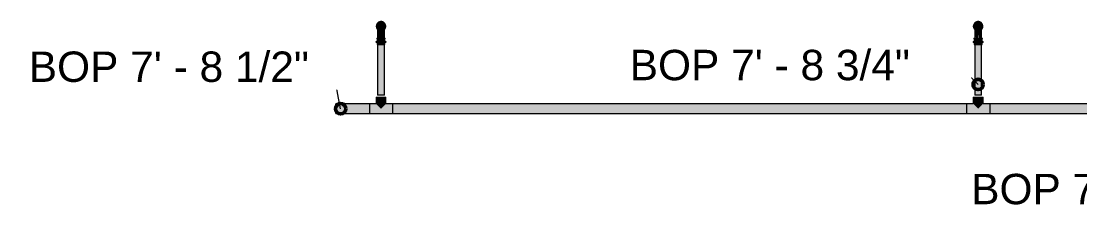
# Model space of a CAD drawing. Header units: inches. Extents: x -3385 to 41, y 7 to 1342.
# Drawn here: x -3381.7 to -3176.1, y 287.7 to 324.7 of the extents above; entities that cross this region are included whole.
import ezdxf

# ---------------------------------------------------------------- set-up
doc = ezdxf.new("R2010")
doc.units = ezdxf.units.IN
doc.header["$MEASUREMENT"] = 0
for name, color, linetype, lineweight in [('G-ANNO-DIMS', 111, 'Continuous', 9), ('P-PIPE', 3, 'Continuous', 9), ('P-PIPE-CNTR', 3, 'Continuous', 9)]:
    doc.layers.add(name, color=color, linetype=linetype, lineweight=lineweight)
doc.styles.add('Arial', font='arial.ttf', dxfattribs={"height": 5.901198})

# ---------------------------------------------------------------- blocks, each defined once
blk = doc.blocks.new('Victaulic-VicPress316-Elbow 90-45deg Style P568_P571 - Standard-V36-LOWER PARKING')
at = {"layer": 'P-PIPE'}
for points in [[(-3196.48, 323.12), (-3196.48, 323.37), (-3196.5, 323.41), (-3196.56, 323.63), (-3196.58, 323.74), (-3196.49, 324.09), (-3196.36, 324.28), (-3196.17, 324.41), (-3196.11, 324.44), (-3195.93, 324.48), (-3195.85, 324.49), (-3195.82, 324.51), (-3195.82, 324.65), (-3195.98, 324.64), (-3196.15, 324.59), (-3196.44, 324.41), (-3196.57, 324.26), (-3196.67, 324.08), (-3196.68, 323.92), (-3196.73, 323.74), (-3196.71, 323.58), (-3196.67, 323.41), (-3196.57, 323.23)], [(-3196.48, 323.37), (-3196.46, 323.86), (-3196.41, 324.02), (-3196.34, 324.14), (-3196.26, 324.22), (-3196.21, 324.27), (-3196.11, 324.33), (-3195.97, 324.38), (-3195.93, 324.39), (-3195.82, 324.4), (-3195.82, 324.51), (-3195.86, 324.49), (-3195.98, 324.48), (-3196.17, 324.41), (-3196.36, 324.28), (-3196.49, 324.09), (-3196.54, 323.96), (-3196.58, 323.74), (-3196.54, 323.52), (-3196.49, 323.39)], [(-3195.93, 322.35), (-3195.82, 322.35), (-3195.82, 324.4), (-3195.93, 324.39), (-3196.04, 324.36), (-3196.21, 324.27), (-3196.24, 324.25), (-3196.32, 324.17), (-3196.39, 324.07), (-3196.45, 323.91), (-3196.47, 323.86), (-3196.48, 323.42), (-3196.47, 322.35), (-3196.04, 322.35)], [(-3195.16, 323.12), (-3195.06, 323.23), (-3194.97, 323.41), (-3194.96, 323.56), (-3194.91, 323.74), (-3194.92, 323.9), (-3194.97, 324.08), (-3195.06, 324.26), (-3195.2, 324.41), (-3195.49, 324.59), (-3195.82, 324.58), (-3195.82, 324.51), (-3195.77, 324.49), (-3195.64, 324.48), (-3195.45, 324.4), (-3195.28, 324.28), (-3195.14, 324.08), (-3195.07, 323.86), (-3195.05, 323.74), (-3195.16, 323.28), (-3195.16, 323.13)], [(-3195.16, 323.37), (-3195.14, 323.39), (-3195.1, 323.52), (-3195.05, 323.74), (-3195.1, 323.97), (-3195.14, 324.09), (-3195.31, 324.31), (-3195.46, 324.41), (-3195.5, 324.43), (-3195.65, 324.48), (-3195.78, 324.49), (-3195.82, 324.49), (-3195.82, 324.4), (-3195.66, 324.38), (-3195.52, 324.33), (-3195.46, 324.29), (-3195.35, 324.2), (-3195.28, 324.11), (-3195.22, 324.02), (-3195.18, 323.89), (-3195.17, 323.86), (-3195.16, 323.4)], [(-3195.2, 322.35), (-3195.16, 322.35), (-3195.17, 323.86), (-3195.2, 323.97), (-3195.25, 324.07), (-3195.31, 324.17), (-3195.39, 324.25), (-3195.49, 324.31), (-3195.59, 324.36), (-3195.7, 324.39), (-3195.82, 324.39), (-3195.82, 322.35), (-3195.25, 322.35)], [(-3195.95, 320.56), (-3195.82, 320.56), (-3195.82, 320.85), (-3196.58, 320.85), (-3196.68, 320.8), (-3196.73, 320.71), (-3196.67, 320.61), (-3196.58, 320.56), (-3195.95, 320.56)], [(-3196.47, 320.85), (-3195.82, 320.85), (-3195.82, 321.3), (-3196.58, 321.3), (-3196.57, 320.85), (-3196.53, 320.85)], [(-3196.06, 321.3), (-3195.82, 321.3), (-3195.83, 321.52), (-3195.99, 321.49), (-3196.17, 321.5), (-3196.25, 321.5), (-3196.29, 321.52), (-3196.41, 321.49), (-3196.46, 321.5), (-3196.48, 321.52), (-3196.54, 321.44), (-3196.57, 321.37), (-3196.57, 321.3), (-3196.09, 321.3)], [(-3196.45, 321.49), (-3196.33, 321.51), (-3196.28, 321.52), (-3196.25, 321.5), (-3196.05, 321.5), (-3195.98, 321.49), (-3195.82, 321.52), (-3195.82, 322.35), (-3196.48, 322.35), (-3196.46, 321.5), (-3196.45, 321.49)], [(-3195.24, 321.49), (-3195.17, 321.5), (-3195.16, 321.52), (-3195.17, 322.35), (-3195.82, 322.35), (-3195.8, 321.52), (-3195.64, 321.49), (-3195.46, 321.5), (-3195.39, 321.5), (-3195.34, 321.52), (-3195.25, 321.49)], [(-3195.62, 321.3), (-3195.05, 321.3), (-3195.06, 321.38), (-3195.16, 321.52), (-3195.2, 321.49), (-3195.29, 321.5), (-3195.36, 321.52), (-3195.39, 321.5), (-3195.59, 321.5), (-3195.7, 321.5), (-3195.82, 321.52), (-3195.82, 321.3), (-3195.65, 321.3)], [(-3195.16, 320.85), (-3195.05, 320.85), (-3195.06, 321.3), (-3195.82, 321.3), (-3195.82, 320.85), (-3195.19, 320.85)], [(-3195.35, 320.56), (-3195.05, 320.56), (-3194.95, 320.61), (-3194.91, 320.71), (-3194.97, 320.81), (-3195.05, 320.85), (-3195.82, 320.85), (-3195.82, 320.56), (-3195.37, 320.56)], [(-3196.29, 320.22), (-3195.82, 320.22), (-3195.82, 320.56), (-3196.58, 320.56), (-3196.58, 320.22), (-3196.36, 320.22)], [(-3195.28, 320.22), (-3195.05, 320.22), (-3195.06, 320.56), (-3195.82, 320.56), (-3195.82, 320.22), (-3195.37, 320.22)]]:
    blk.add_hatch(color=256, dxfattribs=at).paths.add_polyline_path(points, flags=0)
for p, q in [((-3196.58, 321.3), (-3196.58, 320.85)), ((-3195.82, 320.85), (-3196.58, 320.85)), ((-3196.48, 322.35), (-3196.48, 321.46)), ((-3195.05, 320.85), (-3195.82, 320.85)), ((-3195.16, 321.46), (-3195.16, 322.35)), ((-3195.05, 320.85), (-3195.05, 321.3)), ((-3196.58, 320.56), (-3196.58, 320.22)), ((-3195.82, 320.56), (-3196.58, 320.56)), ((-3196.58, 320.22), (-3195.82, 320.22)), ((-3195.05, 320.56), (-3195.82, 320.56)), ((-3195.82, 320.22), (-3195.05, 320.22)), ((-3195.05, 320.22), (-3195.05, 320.56))]:
    blk.add_line(p, q, dxfattribs=at)
at = {"layer": 'P-PIPE', "flags": 128}
for points in [[(-3195.82, 324.65), (-3195.85, 324.65), (-3195.89, 324.65), (-3195.93, 324.65), (-3195.96, 324.64), (-3196, 324.64), (-3196.03, 324.63), (-3196.07, 324.62), (-3196.1, 324.61), (-3196.14, 324.6), (-3196.17, 324.58), (-3196.21, 324.57), (-3196.24, 324.55), (-3196.27, 324.53), (-3196.3, 324.52), (-3196.33, 324.5), (-3196.36, 324.47), (-3196.39, 324.45), (-3196.42, 324.43), (-3196.45, 324.4), (-3196.47, 324.38), (-3196.5, 324.35), (-3196.52, 324.32), (-3196.54, 324.3), (-3196.56, 324.27), (-3196.58, 324.24), (-3196.6, 324.2), (-3196.62, 324.17), (-3196.64, 324.14), (-3196.65, 324.11), (-3196.67, 324.07), (-3196.68, 324.04), (-3196.69, 324), (-3196.7, 323.97), (-3196.71, 323.93), (-3196.72, 323.9), (-3196.72, 323.86), (-3196.73, 323.83), (-3196.73, 323.79), (-3196.73, 323.75), (-3196.73, 323.72), (-3196.73, 323.68), (-3196.72, 323.64), (-3196.72, 323.61), (-3196.71, 323.57), (-3196.71, 323.54), (-3196.7, 323.5), (-3196.69, 323.47), (-3196.67, 323.43), (-3196.66, 323.4), (-3196.65, 323.36), (-3196.63, 323.33), (-3196.61, 323.3), (-3196.6, 323.27), (-3196.58, 323.24), (-3196.55, 323.21), (-3196.53, 323.18), (-3196.51, 323.15), (-3196.49, 323.12)], [(-3195.82, 324.51), (-3195.85, 324.51), (-3195.88, 324.51), (-3195.91, 324.5), (-3195.94, 324.5), (-3195.97, 324.49), (-3196, 324.49), (-3196.03, 324.48), (-3196.06, 324.47), (-3196.09, 324.46), (-3196.12, 324.45), (-3196.14, 324.44), (-3196.17, 324.42), (-3196.2, 324.41), (-3196.22, 324.39), (-3196.25, 324.38), (-3196.28, 324.36), (-3196.3, 324.34), (-3196.32, 324.32), (-3196.35, 324.3), (-3196.37, 324.28), (-3196.39, 324.25), (-3196.41, 324.23), (-3196.43, 324.21), (-3196.45, 324.18), (-3196.46, 324.16), (-3196.48, 324.13), (-3196.49, 324.1), (-3196.51, 324.08), (-3196.52, 324.05), (-3196.53, 324.02), (-3196.54, 323.99), (-3196.55, 323.96), (-3196.56, 323.93), (-3196.57, 323.9), (-3196.57, 323.87), (-3196.58, 323.84), (-3196.58, 323.81), (-3196.58, 323.78), (-3196.58, 323.75), (-3196.58, 323.72), (-3196.58, 323.69), (-3196.58, 323.66), (-3196.58, 323.63), (-3196.57, 323.6), (-3196.56, 323.57), (-3196.56, 323.54), (-3196.55, 323.51), (-3196.54, 323.48), (-3196.53, 323.45), (-3196.51, 323.42), (-3196.5, 323.4), (-3196.49, 323.37), (-3196.48, 323.35)], [(-3196.48, 323.74), (-3196.48, 323.74), (-3196.48, 323.74), (-3196.48, 323.73), (-3196.48, 323.73), (-3196.48, 323.72), (-3196.48, 323.7), (-3196.48, 323.69), (-3196.48, 323.67), (-3196.48, 323.65), (-3196.48, 323.63), (-3196.48, 323.61), (-3196.48, 323.59), (-3196.48, 323.56), (-3196.48, 323.53), (-3196.48, 323.5), (-3196.48, 323.47), (-3196.48, 323.43), (-3196.48, 323.4), (-3196.48, 323.36), (-3196.48, 323.32), (-3196.48, 323.28), (-3196.48, 323.24), (-3196.48, 323.19), (-3196.48, 323.15), (-3196.48, 323.1), (-3196.48, 323.05), (-3196.48, 323.01), (-3196.48, 322.96), (-3196.48, 322.91), (-3196.48, 322.85), (-3196.48, 322.8), (-3196.48, 322.75), (-3196.48, 322.7), (-3196.48, 322.64), (-3196.48, 322.59), (-3196.48, 322.53), (-3196.48, 322.48), (-3196.48, 322.42), (-3196.48, 322.36), (-3196.48, 322.35)], [(-3195.16, 323.11), (-3195.14, 323.13), (-3195.11, 323.16), (-3195.09, 323.19), (-3195.07, 323.22), (-3195.05, 323.25), (-3195.03, 323.28), (-3195.01, 323.31), (-3195, 323.35), (-3194.98, 323.38), (-3194.97, 323.41), (-3194.96, 323.45), (-3194.94, 323.48), (-3194.93, 323.52), (-3194.93, 323.55), (-3194.92, 323.59), (-3194.91, 323.62), (-3194.91, 323.66), (-3194.91, 323.7), (-3194.91, 323.73), (-3194.91, 323.77), (-3194.91, 323.81), (-3194.91, 323.84), (-3194.92, 323.88), (-3194.92, 323.91), (-3194.93, 323.95), (-3194.94, 323.99), (-3194.95, 324.02), (-3194.96, 324.05), (-3194.97, 324.09), (-3194.99, 324.12), (-3195, 324.16), (-3195.02, 324.19), (-3195.04, 324.22), (-3195.06, 324.25), (-3195.08, 324.28), (-3195.1, 324.31), (-3195.13, 324.34), (-3195.15, 324.36), (-3195.18, 324.39), (-3195.2, 324.42), (-3195.23, 324.44), (-3195.26, 324.46), (-3195.29, 324.48), (-3195.32, 324.5), (-3195.35, 324.52), (-3195.38, 324.54), (-3195.41, 324.56), (-3195.44, 324.57), (-3195.48, 324.59), (-3195.51, 324.6), (-3195.55, 324.61), (-3195.58, 324.62), (-3195.62, 324.63), (-3195.65, 324.64), (-3195.69, 324.65), (-3195.73, 324.65), (-3195.76, 324.65), (-3195.8, 324.65), (-3195.82, 324.65)], [(-3195.16, 323.35), (-3195.14, 323.38), (-3195.13, 323.41), (-3195.11, 323.44), (-3195.1, 323.47), (-3195.09, 323.49), (-3195.08, 323.52), (-3195.08, 323.55), (-3195.07, 323.58), (-3195.06, 323.61), (-3195.06, 323.64), (-3195.05, 323.67), (-3195.05, 323.7), (-3195.05, 323.73), (-3195.05, 323.77), (-3195.05, 323.8), (-3195.06, 323.83), (-3195.06, 323.86), (-3195.06, 323.89), (-3195.07, 323.92), (-3195.08, 323.95), (-3195.09, 323.98), (-3195.1, 324.01), (-3195.11, 324.03), (-3195.12, 324.06), (-3195.13, 324.09), (-3195.15, 324.12), (-3195.16, 324.14), (-3195.18, 324.17), (-3195.2, 324.19), (-3195.22, 324.22), (-3195.24, 324.24), (-3195.26, 324.26), (-3195.28, 324.29), (-3195.3, 324.31), (-3195.32, 324.33), (-3195.35, 324.35), (-3195.37, 324.37), (-3195.4, 324.38), (-3195.42, 324.4), (-3195.45, 324.41), (-3195.48, 324.43), (-3195.5, 324.44), (-3195.53, 324.45), (-3195.56, 324.47), (-3195.59, 324.47), (-3195.62, 324.48), (-3195.65, 324.49), (-3195.68, 324.5), (-3195.71, 324.5), (-3195.74, 324.51), (-3195.77, 324.51), (-3195.8, 324.51), (-3195.82, 324.51)], [(-3195.16, 322.35), (-3195.16, 322.41), (-3195.16, 322.46), (-3195.16, 322.52), (-3195.16, 322.57), (-3195.16, 322.63), (-3195.16, 322.68), (-3195.16, 322.73), (-3195.16, 322.79), (-3195.16, 322.84), (-3195.16, 322.89), (-3195.16, 322.94), (-3195.16, 322.99), (-3195.16, 323.04), (-3195.16, 323.09), (-3195.16, 323.14), (-3195.16, 323.18), (-3195.16, 323.23), (-3195.16, 323.27), (-3195.16, 323.31), (-3195.16, 323.35), (-3195.16, 323.39), (-3195.16, 323.42), (-3195.16, 323.46), (-3195.16, 323.49), (-3195.16, 323.52), (-3195.16, 323.55), (-3195.16, 323.58), (-3195.16, 323.6), (-3195.16, 323.63), (-3195.16, 323.65), (-3195.16, 323.67), (-3195.16, 323.68), (-3195.16, 323.7), (-3195.16, 323.71), (-3195.16, 323.72), (-3195.16, 323.73), (-3195.16, 323.74), (-3195.16, 323.74), (-3195.16, 323.74), (-3195.16, 323.74)], [(-3196.58, 320.56), (-3196.59, 320.56), (-3196.6, 320.56), (-3196.6, 320.56), (-3196.61, 320.56), (-3196.61, 320.56), (-3196.62, 320.57), (-3196.62, 320.57), (-3196.63, 320.57), (-3196.64, 320.57), (-3196.64, 320.57), (-3196.65, 320.58), (-3196.65, 320.58), (-3196.66, 320.58), (-3196.66, 320.58), (-3196.67, 320.59), (-3196.67, 320.59), (-3196.68, 320.59), (-3196.68, 320.6), (-3196.68, 320.6), (-3196.69, 320.61), (-3196.69, 320.61), (-3196.7, 320.61), (-3196.7, 320.62), (-3196.7, 320.62), (-3196.71, 320.63), (-3196.71, 320.63), (-3196.71, 320.64), (-3196.72, 320.64), (-3196.72, 320.65), (-3196.72, 320.65), (-3196.72, 320.66), (-3196.72, 320.67), (-3196.73, 320.67), (-3196.73, 320.68), (-3196.73, 320.68), (-3196.73, 320.69), (-3196.73, 320.69), (-3196.73, 320.7), (-3196.73, 320.71), (-3196.73, 320.71), (-3196.73, 320.72), (-3196.73, 320.72), (-3196.73, 320.73), (-3196.73, 320.73), (-3196.73, 320.74), (-3196.72, 320.75), (-3196.72, 320.75), (-3196.72, 320.76), (-3196.72, 320.76), (-3196.72, 320.77), (-3196.71, 320.77), (-3196.71, 320.78), (-3196.71, 320.78), (-3196.71, 320.79), (-3196.7, 320.79), (-3196.7, 320.8), (-3196.69, 320.8), (-3196.69, 320.81), (-3196.69, 320.81), (-3196.68, 320.81), (-3196.68, 320.82), (-3196.67, 320.82), (-3196.67, 320.83), (-3196.66, 320.83), (-3196.66, 320.83), (-3196.65, 320.83), (-3196.65, 320.84), (-3196.64, 320.84), (-3196.64, 320.84), (-3196.63, 320.84), (-3196.63, 320.85), (-3196.62, 320.85), (-3196.62, 320.85), (-3196.61, 320.85), (-3196.6, 320.85), (-3196.6, 320.85), (-3196.59, 320.85), (-3196.59, 320.85), (-3196.58, 320.85)], [(-3196.58, 321.3), (-3196.58, 321.31), (-3196.58, 321.33), (-3196.58, 321.34), (-3196.58, 321.35), (-3196.58, 321.36), (-3196.58, 321.37), (-3196.57, 321.38), (-3196.57, 321.39), (-3196.57, 321.4), (-3196.56, 321.41), (-3196.56, 321.42), (-3196.55, 321.43), (-3196.55, 321.44), (-3196.54, 321.45), (-3196.54, 321.46), (-3196.53, 321.47), (-3196.52, 321.48), (-3196.52, 321.48), (-3196.51, 321.49), (-3196.5, 321.5), (-3196.49, 321.51), (-3196.49, 321.51), (-3196.48, 321.52), (-3196.48, 321.52)], [(-3195.82, 320.85), (-3195.85, 320.85), (-3195.88, 320.85), (-3195.91, 320.85), (-3195.94, 320.85), (-3195.97, 320.85), (-3196, 320.85), (-3196.03, 320.85), (-3196.06, 320.85), (-3196.09, 320.85), (-3196.12, 320.85), (-3196.14, 320.85), (-3196.17, 320.85), (-3196.2, 320.85), (-3196.22, 320.85), (-3196.25, 320.85), (-3196.28, 320.85), (-3196.3, 320.85), (-3196.32, 320.85), (-3196.35, 320.85), (-3196.37, 320.85), (-3196.39, 320.85), (-3196.41, 320.85), (-3196.43, 320.85), (-3196.45, 320.85), (-3196.46, 320.85), (-3196.48, 320.85), (-3196.49, 320.85), (-3196.51, 320.85), (-3196.52, 320.85), (-3196.53, 320.85), (-3196.54, 320.85), (-3196.55, 320.85), (-3196.56, 320.85), (-3196.57, 320.85), (-3196.57, 320.85), (-3196.58, 320.85), (-3196.58, 320.85), (-3196.58, 320.85), (-3196.58, 320.85), (-3196.58, 320.85)], [(-3196.58, 320.85), (-3196.58, 320.85), (-3196.58, 320.85), (-3196.58, 320.85), (-3196.57, 320.85), (-3196.57, 320.85), (-3196.56, 320.85), (-3196.55, 320.85), (-3196.55, 320.85)], [(-3195.05, 320.85), (-3195.05, 320.85), (-3195.05, 320.85), (-3195.06, 320.85), (-3195.06, 320.85), (-3195.07, 320.85), (-3195.07, 320.85), (-3195.08, 320.85), (-3195.09, 320.85), (-3195.1, 320.85), (-3195.11, 320.85), (-3195.12, 320.85), (-3195.14, 320.85), (-3195.15, 320.85), (-3195.17, 320.85), (-3195.18, 320.85), (-3195.2, 320.85), (-3195.22, 320.85), (-3195.24, 320.85), (-3195.26, 320.85), (-3195.28, 320.85), (-3195.31, 320.85), (-3195.33, 320.85), (-3195.35, 320.85), (-3195.38, 320.85), (-3195.4, 320.85), (-3195.43, 320.85), (-3195.46, 320.85), (-3195.48, 320.85), (-3195.51, 320.85), (-3195.54, 320.85), (-3195.57, 320.85), (-3195.6, 320.85), (-3195.63, 320.85), (-3195.66, 320.85), (-3195.69, 320.85), (-3195.72, 320.85), (-3195.75, 320.85), (-3195.78, 320.85), (-3195.81, 320.85), (-3195.82, 320.85)], [(-3195.16, 321.52), (-3195.15, 321.52), (-3195.14, 321.51), (-3195.14, 321.5), (-3195.13, 321.49), (-3195.12, 321.48), (-3195.11, 321.48), (-3195.11, 321.47), (-3195.1, 321.46), (-3195.09, 321.45), (-3195.09, 321.44), (-3195.08, 321.43), (-3195.08, 321.42), (-3195.07, 321.41), (-3195.07, 321.4), (-3195.07, 321.39), (-3195.06, 321.38), (-3195.06, 321.37), (-3195.06, 321.36), (-3195.05, 321.35), (-3195.05, 321.34), (-3195.05, 321.33), (-3195.05, 321.32), (-3195.05, 321.31), (-3195.05, 321.3)], [(-3195.09, 320.85), (-3195.08, 320.85), (-3195.08, 320.85), (-3195.07, 320.85), (-3195.06, 320.85), (-3195.06, 320.85), (-3195.05, 320.85), (-3195.05, 320.85), (-3195.05, 320.85), (-3195.05, 320.85)], [(-3195.05, 320.85), (-3195.05, 320.85), (-3195.04, 320.85), (-3195.03, 320.85), (-3195.03, 320.85), (-3195.02, 320.85), (-3195.02, 320.85), (-3195.01, 320.85), (-3195.01, 320.84), (-3195, 320.84), (-3194.99, 320.84), (-3194.99, 320.84), (-3194.98, 320.84), (-3194.98, 320.83), (-3194.97, 320.83), (-3194.97, 320.83), (-3194.96, 320.82), (-3194.96, 320.82), (-3194.96, 320.82), (-3194.95, 320.81), (-3194.95, 320.81), (-3194.94, 320.8), (-3194.94, 320.8), (-3194.94, 320.79), (-3194.93, 320.79), (-3194.93, 320.79), (-3194.93, 320.78), (-3194.92, 320.78), (-3194.92, 320.77), (-3194.92, 320.76), (-3194.92, 320.76), (-3194.91, 320.75), (-3194.91, 320.75), (-3194.91, 320.74), (-3194.91, 320.74), (-3194.91, 320.73), (-3194.91, 320.73), (-3194.91, 320.72), (-3194.91, 320.71), (-3194.91, 320.71), (-3194.91, 320.7), (-3194.91, 320.7), (-3194.91, 320.69), (-3194.91, 320.69), (-3194.91, 320.68), (-3194.91, 320.67), (-3194.91, 320.67), (-3194.91, 320.66), (-3194.91, 320.66), (-3194.92, 320.65), (-3194.92, 320.65), (-3194.92, 320.64), (-3194.92, 320.64), (-3194.93, 320.63), (-3194.93, 320.63), (-3194.93, 320.62), (-3194.94, 320.62), (-3194.94, 320.61), (-3194.94, 320.61), (-3194.95, 320.6), (-3194.95, 320.6), (-3194.96, 320.6), (-3194.96, 320.59), (-3194.97, 320.59), (-3194.97, 320.59), (-3194.98, 320.58), (-3194.98, 320.58), (-3194.99, 320.58), (-3194.99, 320.57), (-3195, 320.57), (-3195, 320.57), (-3195.01, 320.57), (-3195.01, 320.57), (-3195.02, 320.56), (-3195.02, 320.56), (-3195.03, 320.56), (-3195.04, 320.56), (-3195.04, 320.56), (-3195.05, 320.56), (-3195.05, 320.56)], [(-3196.54, 320.56), (-3196.55, 320.56), (-3196.56, 320.56), (-3196.57, 320.56), (-3196.57, 320.56), (-3196.58, 320.56), (-3196.58, 320.56), (-3196.58, 320.56), (-3196.58, 320.56), (-3196.58, 320.56)], [(-3196.58, 320.56), (-3196.58, 320.56), (-3196.58, 320.56), (-3196.58, 320.56), (-3196.57, 320.56), (-3196.57, 320.56), (-3196.56, 320.56), (-3196.55, 320.56), (-3196.55, 320.56), (-3196.53, 320.56), (-3196.52, 320.56), (-3196.51, 320.56), (-3196.5, 320.56), (-3196.48, 320.56), (-3196.47, 320.56), (-3196.45, 320.56), (-3196.43, 320.56), (-3196.41, 320.56), (-3196.39, 320.56), (-3196.37, 320.56), (-3196.35, 320.56), (-3196.33, 320.56), (-3196.31, 320.56), (-3196.28, 320.56), (-3196.26, 320.56), (-3196.23, 320.56), (-3196.21, 320.56), (-3196.18, 320.56), (-3196.15, 320.56), (-3196.12, 320.56), (-3196.1, 320.56), (-3196.07, 320.56), (-3196.04, 320.56), (-3196.01, 320.56), (-3195.98, 320.56), (-3195.95, 320.56), (-3195.92, 320.56), (-3195.89, 320.56), (-3195.86, 320.56), (-3195.83, 320.56), (-3195.82, 320.56)], [(-3195.82, 320.56), (-3195.79, 320.56), (-3195.76, 320.56), (-3195.73, 320.56), (-3195.7, 320.56), (-3195.67, 320.56), (-3195.64, 320.56), (-3195.61, 320.56), (-3195.58, 320.56), (-3195.55, 320.56), (-3195.52, 320.56), (-3195.49, 320.56), (-3195.46, 320.56), (-3195.44, 320.56), (-3195.41, 320.56), (-3195.38, 320.56), (-3195.36, 320.56), (-3195.34, 320.56), (-3195.31, 320.56), (-3195.29, 320.56), (-3195.27, 320.56), (-3195.25, 320.56), (-3195.23, 320.56), (-3195.21, 320.56), (-3195.19, 320.56), (-3195.17, 320.56), (-3195.16, 320.56), (-3195.14, 320.56), (-3195.13, 320.56), (-3195.11, 320.56), (-3195.1, 320.56), (-3195.09, 320.56), (-3195.08, 320.56), (-3195.08, 320.56), (-3195.07, 320.56), (-3195.06, 320.56), (-3195.06, 320.56), (-3195.05, 320.56), (-3195.05, 320.56), (-3195.05, 320.56), (-3195.05, 320.56)], [(-3195.05, 320.56), (-3195.05, 320.56), (-3195.05, 320.56), (-3195.06, 320.56), (-3195.06, 320.56), (-3195.07, 320.56), (-3195.07, 320.56), (-3195.08, 320.56), (-3195.09, 320.56)]]:
    blk.add_lwpolyline(points, dxfattribs=at)

msp = doc.modelspace()

# ---------------------------------------------------------------- hatches: boundary and pattern name
at = {"layer": 'P-PIPE'}
for points in [[(-3311.818, 310.393), (-3311.818, 320.223), (-3312.475, 320.223), (-3312.475, 310.393), (-3311.988, 310.393)], [(-3311.16, 310.393), (-3311.163, 320.223), (-3311.818, 320.223), (-3311.818, 310.393), (-3311.182, 310.393)], [(-3195.818, 310.393), (-3195.818, 320.223), (-3196.475, 320.223), (-3196.475, 310.393), (-3195.988, 310.393)], [(-3195.16, 310.393), (-3195.163, 320.223), (-3195.818, 320.223), (-3195.818, 310.393), (-3195.182, 310.393)], [(-3320.568, 307.743), (-3314.062, 307.743), (-3314.062, 308.693), (-3320.568, 308.693), (-3320.568, 307.925)], [(-3314.062, 306.792), (-3309.573, 306.792), (-3309.573, 308.694), (-3310.867, 308.694), (-3311.818, 307.743), (-3312.768, 308.694), (-3314.062, 308.694), (-3314.062, 306.824)], [(-3309.573, 307.743), (-3198.062, 307.743), (-3198.062, 308.693), (-3309.573, 308.693), (-3309.573, 307.925)], [(-3193.573, 306.792), (-3193.573, 308.694), (-3194.867, 308.694), (-3195.818, 307.743), (-3196.768, 308.694), (-3198.062, 308.694), (-3198.062, 306.792)], [(-3118.062, 307.743), (-3118.062, 308.693), (-3193.573, 308.693), (-3193.573, 307.743), (-3118.367, 307.743)], [(-3320.568, 306.793), (-3314.062, 306.793), (-3314.062, 307.743), (-3320.568, 307.743), (-3320.568, 306.824)], [(-3308.08, 306.793), (-3198.062, 306.793), (-3198.062, 307.743), (-3309.573, 307.743), (-3309.573, 306.793)], [(-3193.573, 306.793), (-3118.062, 306.793), (-3118.062, 307.743), (-3193.573, 307.743), (-3193.573, 306.824)]]:
    msp.add_hatch(color=256, dxfattribs=at).paths.add_polyline_path(points, flags=0)
h = msp.add_hatch(color=256, dxfattribs=at)
h.paths.add_polyline_path([(-3310.901, 308.659), (-3310.867, 308.694), (-3310.867, 309.987), (-3310.901, 309.987), (-3310.901, 308.661)], flags=0)
h.paths.add_polyline_path([(-3312.734, 309.987), (-3312.768, 309.987), (-3312.768, 308.694), (-3312.734, 308.661)], flags=0)
h.paths.add_polyline_path([(-3311.818, 307.743), (-3310.901, 308.659), (-3310.901, 309.987), (-3312.734, 309.987), (-3312.734, 308.659), (-3312, 307.925)], flags=0)
h = msp.add_hatch(color=256, dxfattribs=at)
h.paths.add_polyline_path([(-3194.901, 308.659), (-3194.867, 308.694), (-3194.867, 309.987), (-3194.901, 309.987), (-3194.901, 308.661)], flags=0)
h.paths.add_polyline_path([(-3196.734, 309.987), (-3196.768, 309.987), (-3196.768, 308.694), (-3196.734, 308.661)], flags=0)
h.paths.add_polyline_path([(-3195.818, 307.743), (-3194.901, 308.659), (-3194.901, 309.987), (-3196.734, 309.987), (-3196.734, 308.659), (-3196, 307.925)], flags=0)

# ---------------------------------------------------------------- linework, layer by layer
at = {"layer": 'G-ANNO-DIMS'}
for p, q in [((-3321.252, 316.046), (-3324.689, 316.046)), ((-3319.657, 307.743), (-3321.252, 316.046)), ((-3199.734, 316.374), (-3207.944, 316.374)), ((-3195.818, 312.458), (-3199.734, 316.374))]:
    msp.add_line(p, q, dxfattribs=at)
at = {"layer": 'G-ANNO-DIMS', "lineweight": 50}
for centre in [(-3195.818, 312.458), (-3319.657, 307.743)]:
    msp.add_circle(centre, 1, dxfattribs=at)
at = {"layer": 'P-PIPE'}
for p, q in [((-3312.475, 320.223), (-3312.475, 310.393)), ((-3311.16, 310.393), (-3311.16, 320.223)), ((-3196.475, 320.223), (-3196.475, 310.393)), ((-3195.16, 310.393), (-3195.16, 320.223)), ((-3314.062, 308.693), (-3320.568, 308.693)), ((-3320.568, 306.793), (-3320.568, 308.693)), ((-3312.768, 308.694), (-3314.062, 308.694)), ((-3314.062, 308.566), (-3314.062, 308.415)), ((-3312.768, 309.987), (-3312.768, 308.694)), ((-3312.768, 309.987), (-3310.867, 309.987)), ((-3311.818, 310.393), (-3312.475, 310.393)), ((-3311.353, 310.393), (-3311.818, 310.393)), ((-3311.248, 310.393), (-3311.353, 310.393)), ((-3311.182, 310.393), (-3311.248, 310.393)), ((-3311.16, 310.393), (-3311.182, 310.393)), ((-3310.867, 308.694), (-3310.867, 309.987)), ((-3309.573, 308.694), (-3310.867, 308.694)), ((-3198.062, 308.693), (-3309.573, 308.693)), ((-3196.768, 308.694), (-3198.062, 308.694)), ((-3196.768, 309.987), (-3196.768, 308.694)), ((-3196.768, 309.987), (-3194.867, 309.987)), ((-3195.353, 310.393), (-3196.475, 310.393)), ((-3195.248, 310.393), (-3195.353, 310.393)), ((-3195.182, 310.393), (-3195.248, 310.393)), ((-3195.16, 310.393), (-3195.182, 310.393)), ((-3194.867, 308.694), (-3194.867, 309.987)), ((-3193.573, 308.694), (-3194.867, 308.694)), ((-3118.062, 308.693), (-3193.573, 308.693)), ((-3320.568, 306.793), (-3314.062, 306.793)), ((-3314.062, 308.415), (-3314.062, 308.218)), ((-3314.062, 308.218), (-3314.062, 307.989)), ((-3314.062, 307.989), (-3314.062, 307.497)), ((-3314.062, 307.497), (-3314.062, 307.268)), ((-3314.062, 307.267), (-3314.062, 307.071)), ((-3314.062, 307.07), (-3314.062, 306.92)), ((-3314.062, 306.792), (-3309.573, 306.792)), ((-3309.573, 306.793), (-3198.062, 306.793)), ((-3198.062, 306.792), (-3193.573, 306.792)), ((-3193.573, 306.793), (-3118.062, 306.793))]:
    msp.add_line(p, q, dxfattribs=at)
for centre, major_axis, start_param, end_param in [((-3314.062, 307.743), (0, 0.951), 0, 3.1415927), ((-3309.573, 307.743), (0, 0.951), 0, 3.1415927), ((-3309.573, 307.743), (0, 0.95), 0.5235988, 0.7844327), ((-3198.062, 307.743), (0, 0.951), 0, 3.1415927), ((-3198.062, 307.743), (0, 0.95), 0.5235988, 0.7844327), ((-3193.573, 307.743), (0, 0.951), 0, 3.1415927), ((-3193.573, 307.743), (0, 0.95), 0.5235988, 0.7844327), ((-3309.573, 307.743), (0, 0.95), 0.7853983, 1.0466737), ((-3309.573, 307.743), (0, 0.95), 1.0471975, 1.3087641), ((-3309.573, 307.743), (0, 0.95), 1.308997, 1.5707963), ((-3309.573, 307.743), (0, 0.95), 1.5707963, 1.8325957), ((-3309.573, 307.743), (0, 0.95), 1.8328286, 2.0943951), ((-3309.573, 307.743), (0, 0.95), 2.0949191, 2.3561945), ((-3309.573, 307.743), (0, 0.95), 2.35716, 2.6179939), ((-3198.062, 307.743), (0, 0.95), 0.7853982, 1.0466737), ((-3198.062, 307.743), (0, 0.95), 1.0471976, 1.3087641), ((-3198.062, 307.743), (0, 0.95), 1.3089969, 1.5707963), ((-3198.062, 307.743), (0, 0.95), 1.5707963, 1.8325957), ((-3198.062, 307.743), (0, 0.95), 1.8328286, 2.0943951), ((-3198.062, 307.743), (0, 0.95), 2.094919, 2.3561945), ((-3198.062, 307.743), (0, 0.95), 2.35716, 2.617994), ((-3193.573, 307.743), (0, 0.95), 0.7853982, 1.0466737), ((-3193.573, 307.743), (0, 0.95), 1.0471975, 1.3087641), ((-3193.573, 307.743), (0, 0.95), 1.3089969, 1.5707963), ((-3193.573, 307.743), (0, 0.95), 1.5707963, 1.8325957), ((-3193.573, 307.743), (0, 0.95), 1.8328286, 2.0943951), ((-3193.573, 307.743), (0, 0.95), 2.094919, 2.3561945), ((-3193.573, 307.743), (0, 0.95), 2.35716, 2.6179939)]:
    msp.add_ellipse(centre, major_axis=major_axis, ratio=0.0000029, start_param=start_param, end_param=end_param, dxfattribs=at)
at = {"layer": 'P-PIPE-CNTR'}
for p, q in [((-3312.818, 323.743), (-3312.553, 323.743)), ((-3311.818, 324.481), (-3311.818, 324.743)), ((-3311.082, 323.743), (-3310.818, 323.743)), ((-3196.818, 323.743), (-3196.553, 323.743)), ((-3195.818, 324.481), (-3195.818, 324.743)), ((-3195.082, 323.743), (-3194.818, 323.743))]:
    msp.add_line(p, q, dxfattribs=at)

# ---------------------------------------------------------------- block references
at = {"layer": 'P-PIPE'}
for p in [(-116, 0), (0, 0)]:
    msp.add_blockref('Victaulic-VicPress316-Elbow 90-45deg Style P568_P571 - Standard-V36-LOWER PARKING', p, dxfattribs=at)

# ---------------------------------------------------------------- texts
at = {"layer": 'G-ANNO-DIMS', "insert": (-3197.167, 295.097), "char_height": 5.9012, "width": 64.872, "attachment_point": 1, "line_spacing_factor": 0.938532, "style": 'Arial', "bg_fill": 3, "box_fill_scale": 1.25, "bg_fill_color": 0, "bg_fill_transparency": 0}
msp.add_mtext('BOP 7\' - 8 1/2"', dxfattribs=at)

# ---------------------------------------------------------------- next in the draw order: texts
at = {"layer": 'G-ANNO-DIMS', "char_height": 5.9012, "width": 64.872, "attachment_point": 1, "line_spacing_factor": 0.938532, "style": 'Arial', "bg_fill": 3, "box_fill_scale": 1.25, "bg_fill_color": 0, "bg_fill_transparency": 0}
for s, insert in [('BOP 7\' - 8 1/2"', (-3380.249, 318.851)), ('BOP 7\' - 8 3/4"', (-3263.504, 319.179))]:
    msp.add_mtext(s, dxfattribs=dict(at, insert=insert))

doc.saveas('drawing.dxf')
